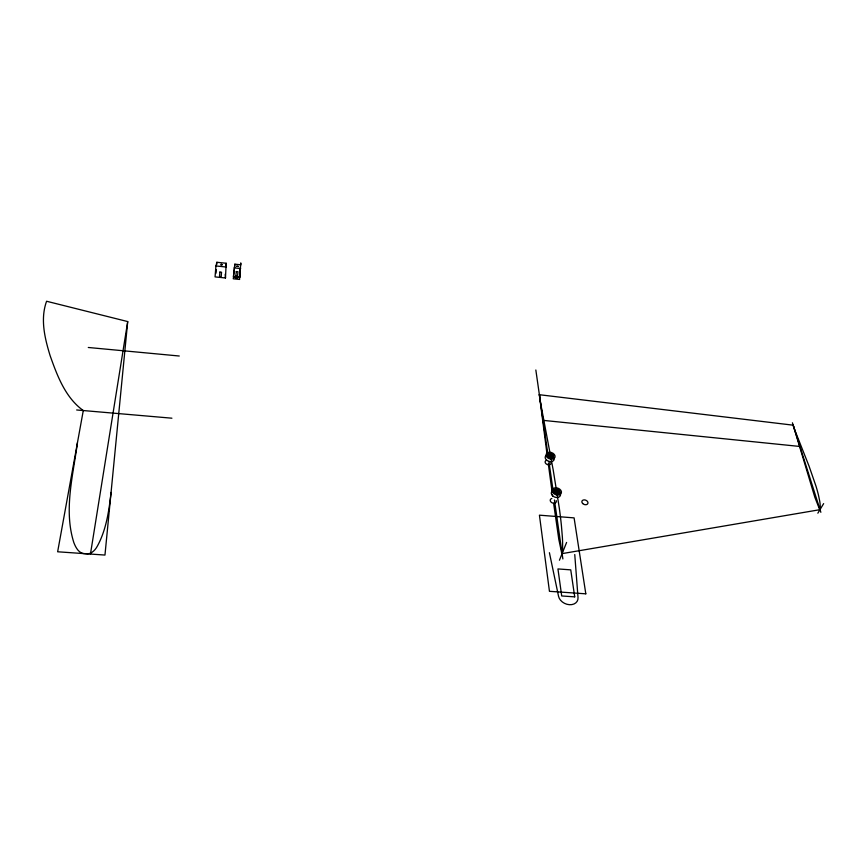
<?xml version="1.0" encoding="UTF-8"?>
<svg xmlns="http://www.w3.org/2000/svg" width="867" height="867" viewBox="0 0 867 867"><rect width="100%" height="100%" fill="white"/><g stroke="black" fill="none" stroke-linecap="round" stroke-linejoin="round"><path stroke-width="1.3" d="M239.595 276.931L239.595 279.445L233.256 278.784L233.656 276.324M239.801 277.277L240.647 264.782L234.87 264.175L233.461 276.616L239.801 277.277L240.311 267.914M555.292 492.922L556.712 492.543L556.657 493.767M240.647 264.782L240.798 262.929L240.56 265.421M215.937 265.952L215.059 276.898L225.474 277.982L226.168 263.254L216.88 262.278L215.937 265.952L226.417 267.047M216.002 273.224L216.295 269.572M216.685 264.706L216.88 262.278M240.235 268.911L240.278 268.597M225.853 266.895L226.168 263.254M234.87 264.175L233.461 276.616M239.812 273.517L240.289 268.521M127.709 321.57L104.961 555.064L57.645 551.78L83.286 410.546C65.361 397.682 57.233 375.714 50.123 355.665C44.77 338.184 40.12 319.154 46.58 301.25L127.709 321.57L90.461 554.056M111.063 492.434C109.004 510.652 106.348 529.488 97.516 545.831C95.229 550.317 90.872 554.826 85.378 553.699C79.114 553.991 75.743 547.641 73.847 542.612C63.54 510.208 73.121 475.419 77.434 442.777M553.612 503.25L558.814 539.415L561.859 553.84L562.488 551.369A10.415 2.709 -86.3 0 0 562.618 549.385L562.585 541.68A55.64 14.045 -86.4 0 0 562.358 536.998L561.458 526.074A149.59 35.449 -86.8 0 0 560.982 521.49L560.808 519.972A222.104 50.264 -87.1 0 0 560.277 515.475L559.898 512.527A234.935 52.735 -87.2 0 0 559.313 508.138L553.2 469.979L540.791 404.087A181.105 46.861 -83 0 1 540.228 400.63L539.382 394.68M559.443 560.223L566.595 542.439M539.372 394.713L793.175 425.177L814.861 497.333L819.738 509.731L820.28 508.43A5.419 2.438 -86.1 0 0 820.334 507.401L820.052 503.434A29.359 12.972 -86.2 0 0 819.694 501.028L818.535 495.425A80.664 34.463 -86.8 0 0 817.949 493.074L817.744 492.293A121.217 50.503 -87.2 0 0 817.115 489.974L816.671 488.457A128.457 53.277 -87.3 0 0 815.999 486.181L809.084 466.208L794.909 430.4A93.799 41.865 -82.7 0 1 794.226 428.471L793.804 427.193A67.875 29.944 -83.1 0 1 793.272 425.459L793.186 425.166M817.852 513.188L823.65 503.608M819.976 509.677L562.098 553.623M76.654 409.972L171.915 418.197M88.293 347.483L179.263 356.012M543.045 420.354L799.948 446.472M234.263 267.87L240.647 268.542M550.87 457.353L549.895 456.649L549.104 457.332M792.416 422.793L820.865 512.299M549.407 552.691L558.532 596.258A10.198 7.814 24.5 0 0 569.391 604.7A10.198 7.814 24.5 0 0 578.029 597.591L574.756 554.555M535.839 369.992L547.781 453.474M548.898 461.331L552.983 489.833M554.436 500.01L562.867 558.944M551.867 490.332L548.291 463.715M552.442 494.623L552.637 496.054M547.012 454.124L539.361 394.745M225.225 274.189L225.474 277.982M556.224 500.617A3.165 2.308 20.9 0 1 554.371 503.228A3.165 2.308 20.9 0 1 550.491 501.332A3.165 2.308 20.9 0 1 551.846 498.482M554.425 492.066A2.07 1.496 20.9 0 1 556.928 491.741A2.07 1.496 20.9 0 1 558.153 493.789M560.44 493.919A4.779 3.457 20.9 0 1 554.598 497.084A4.779 3.457 20.9 0 1 552.604 490.82M555.801 490.299A4.779 3.457 20.9 0 1 556.224 490.375M557.98 491.047A4.779 3.457 20.9 0 1 559.746 492.532M554.457 491.535A3.186 2.308 20.9 0 1 558.76 493.442M550.989 462.328A3.089 2.189 19.8 0 1 549.179 464.799A3.089 2.189 19.8 0 1 545.386 462.967A3.089 2.189 19.8 0 1 546.73 460.269M553.677 457.245A4.649 3.295 19.8 0 1 552.203 461.407A4.649 3.295 19.8 0 1 546.21 459.738A4.649 3.295 19.8 0 1 546.492 455.24M548.291 455.934A3.1 2.189 19.8 0 1 552.192 457.332M548.345 456.27A2.016 1.431 19.8 0 1 550.35 455.966A2.016 1.431 19.8 0 1 551.911 457.375M236.745 266.245L238.468 266.483L236.767 266.147M222.223 264.673C220.023 266.559 220.532 262.538 222.223 264.717M235.716 277.158C237.775 279.228 237.439 275.294 235.716 277.115M219.882 272.065L219.524 276.421L221.193 276.595L221.551 272.238L219.882 272.065M557.763 491.6C555.823 493.789 555.639 488.825 557.763 491.6M551.488 455.879C549.873 458.025 549.136 453.289 551.488 455.879M236.29 271.566L235.878 275.923L237.536 276.096L237.959 271.739L236.29 271.566M238.241 277.418L237.33 278.264L235.672 278.09L234.914 277.072L235.824 276.226L237.482 276.4L238.241 277.418M585.81 593.819L549.45 591.316L539.426 515.171L574.095 517.881L585.81 593.819M574.723 596.854L561.708 595.965L557.947 568.936L570.746 569.857L574.723 596.854M582.667 503.51A3.175 2.287 22.2 0 0 587.848 503.521A3.175 2.287 22.2 0 0 584.228 499.869A3.175 2.287 22.2 0 0 582.667 503.51M555.335 492.207A2.081 1.496 20.8 0 0 558.749 492.228A2.081 1.496 20.8 0 0 556.408 489.844A2.081 1.496 20.8 0 0 555.335 492.207M554.533 492.629A3.197 2.308 20.8 0 0 559.779 492.662A3.197 2.308 20.8 0 0 556.181 488.988A3.197 2.308 20.8 0 0 554.533 492.629M553.384 493.247A4.79 3.457 20.8 0 0 561.252 493.28A4.79 3.457 20.8 0 0 555.855 487.774A4.79 3.457 20.8 0 0 553.384 493.247M549.19 456.508A2.016 1.431 19.8 0 0 552.474 456.41A2.016 1.431 19.8 0 0 550.079 454.2A2.016 1.431 19.8 0 0 549.19 456.508M548.334 456.844A3.1 2.189 19.8 0 0 553.449 456.898A3.1 2.189 19.8 0 0 549.96 453.398A3.1 2.189 19.8 0 0 548.334 456.844M547.38 457.57A4.66 3.295 19.8 0 0 554.945 457.332A4.66 3.295 19.8 0 0 549.418 452.238A4.66 3.295 19.8 0 0 547.38 457.57"/></g></svg>
